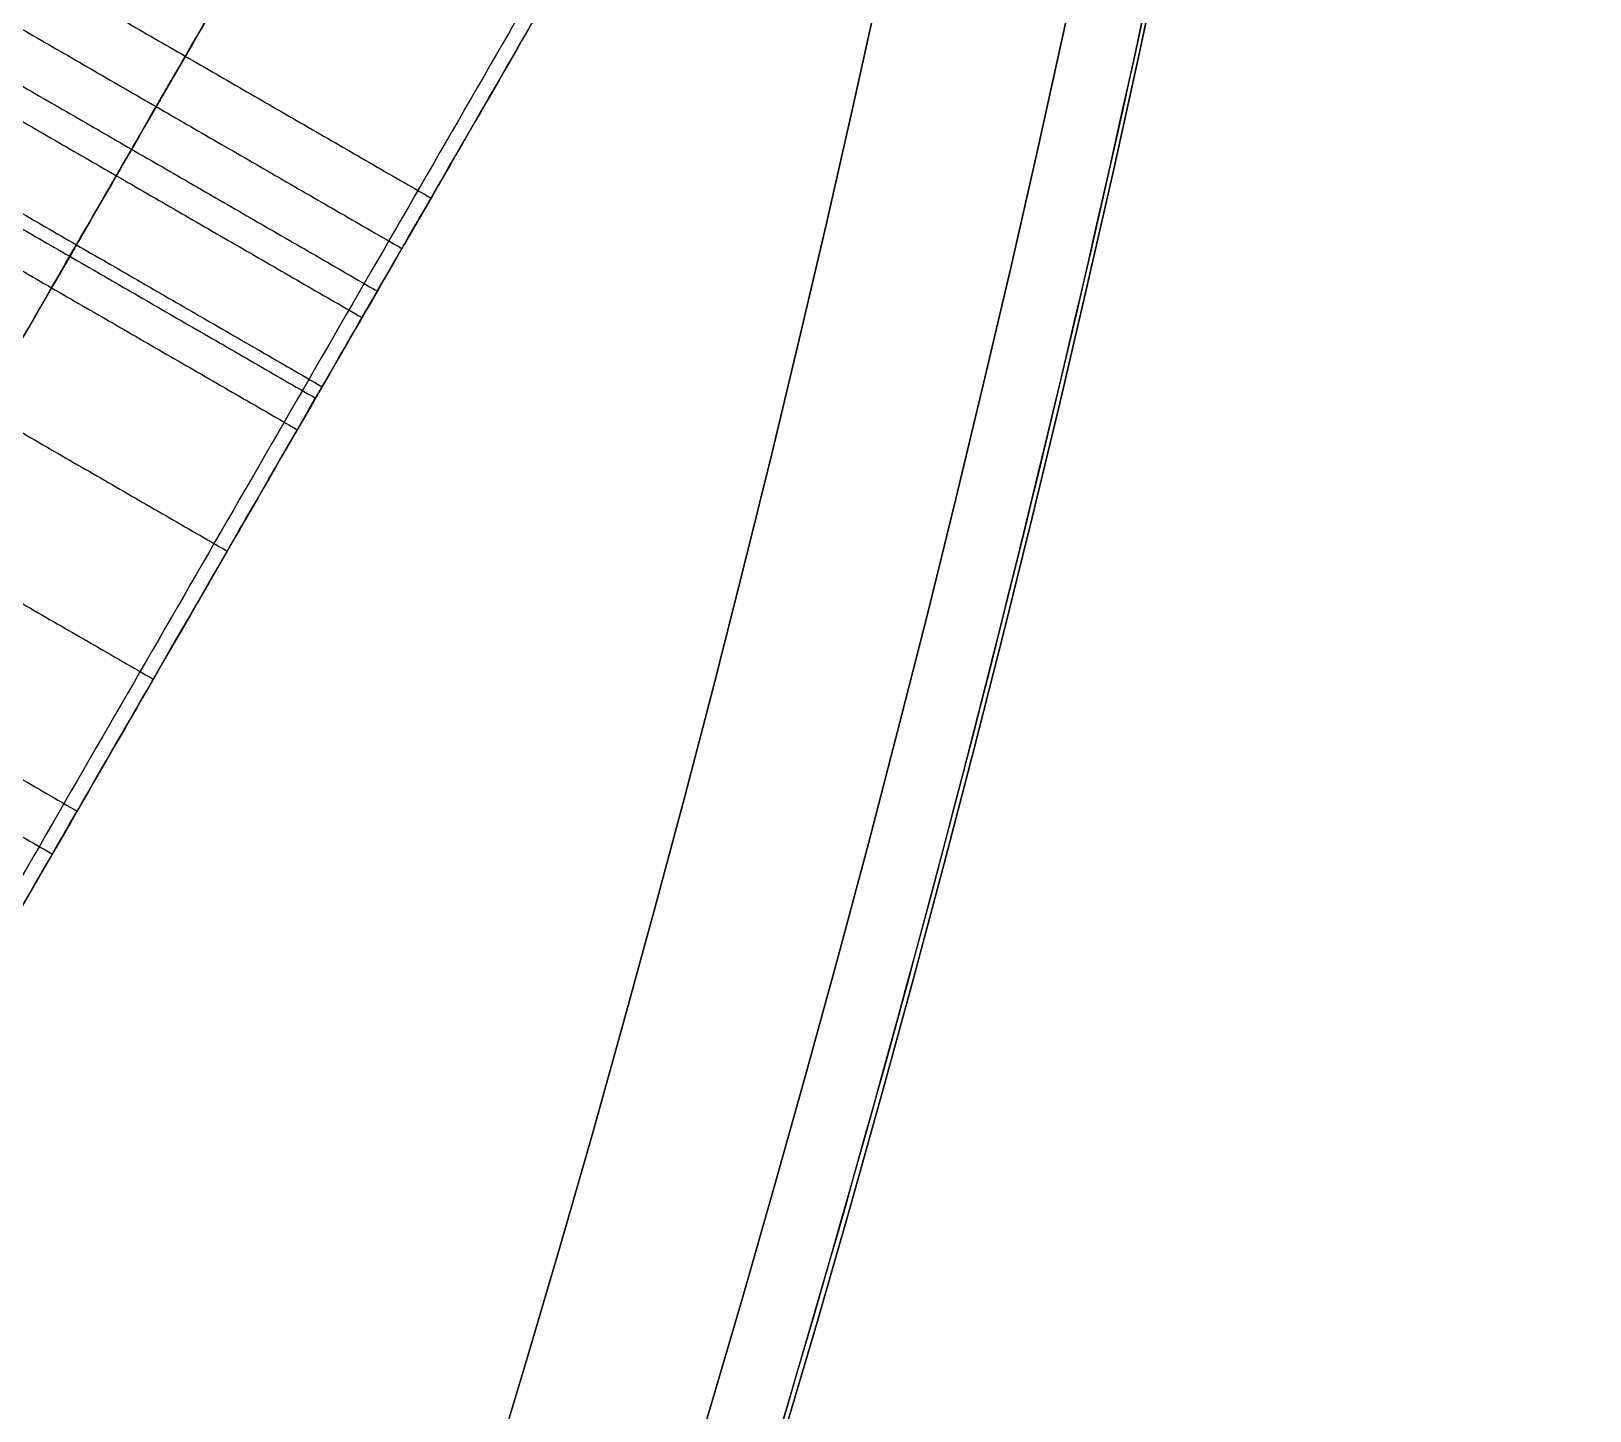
# Model space of a CAD drawing. Header units: millimetres. Extents: x -610 to 610, y -610 to 610.
# Drawn here: x 560.88 to 610.32, y -173.45 to -129.69 of the extents above; entities that cross this region are included whole.
import ezdxf

# ---------------------------------------------------------------- set-up
doc = ezdxf.new("R2010")
doc.units = ezdxf.units.MM
doc.layers.add('base', color=7, linetype='Continuous', true_color=0xffecbc)

msp = doc.modelspace()

# ---------------------------------------------------------------- linework, layer by layer
at = {"layer": 'base'}
msp.add_line((375.539, -477.978, 122.966), (576.67, -129.609, 122.966), dxfattribs=at)
at = {"layer": 'base', "extrusion": (0, 0, -1)}
for centre, radius in [((0, 0, 3.534), 610), ((0, 0, 4.534), 610), ((0, 0, -2.476), 607.51), ((0, 0, 10.545), 607.51), ((0, 0, -4.966), 601.5), ((0, 0, 13.034), 601.5)]:
    msp.add_circle(centre, radius, dxfattribs=at)
at = {"layer": 'base'}
for centre, radius in [((0, 0, 249.466), 610), ((0, 0, 250.466), 610), ((0, 0, 243.455), 607.51), ((0, 0, 256.476), 607.51), ((0, 0, 240.966), 601.5), ((0, 0, 258.966), 601.5)]:
    msp.add_circle(centre, radius, dxfattribs=at)
for points, weights, degree, knots in [([(-495.198, -356.201, -4.034), (-851.399, 138.996, -4.034), (-356.201, 495.198, -4.034), (138.996, 851.399, -4.034), (495.198, 356.201, -4.034), (851.399, -138.996, -4.034), (356.201, -495.198, -4.034), (-138.996, -851.399, -4.034), (-495.198, -356.201, -4.034)], [1, 0.707106781187, 1, 0.707106781187, 1, 0.707106781187, 1, 0.707106781187, 1], 2, [0, 0, 0, 958.185759, 958.185759, 1916.371519, 1916.371519, 2874.557278, 2874.557278, 3832.743037, 3832.743037, 3832.743037]), ([(-610, 0, 249.966), (-610, -610, 249.966), (0, -610, 249.966), (610, -610, 249.966), (610, 0, 249.966), (610, 610, 249.966), (0, 610, 249.966), (-610, 610, 249.966), (-610, 0, 249.966)], [1, 0.707106781187, 1, 0.707106781187, 1, 0.707106781187, 1, 0.707106781187, 1], 2, [0, 0, 0, 958.185759, 958.185759, 1916.371519, 1916.371519, 2874.557278, 2874.557278, 3832.743037, 3832.743037, 3832.743037]), ([(564.067, -133.439, 196.565), (564.913, -131.973, 196.565), (565.577, -130.823, 195.514), (565.77, -130.488, 193.866), (565.964, -130.152, 192.218), (565.604, -130.776, 190.686), (564.847, -132.088, 189.932)], [1, 0.855896171082, 0.855896171082, 1, 0.855896171082, 0.855896171082, 1], 3, [1556.805097, 1556.805097, 1556.805097, 1556.805097, 1561.494842, 1561.494842, 1561.494842, 1566.184588, 1566.184588, 1566.184588, 1566.184588]), ([(571.861, -137.939, 196.565), (572.708, -136.473, 196.565), (573.371, -135.323, 195.514), (573.565, -134.988, 193.866), (573.758, -134.652, 192.218), (573.399, -135.276, 190.686), (572.641, -136.588, 189.932)], [1, 0.855896171082, 0.855896171082, 1, 0.855896171082, 0.855896171082, 1], 3, [1556.805097, 1556.805097, 1556.805097, 1556.805097, 1561.494842, 1561.494842, 1561.494842, 1566.184588, 1566.184588, 1566.184588, 1566.184588])]:
    msp.add_rational_spline(points, weights, degree=degree, knots=knots, dxfattribs=at)
for points, degree in [([(461.246, -383.906, 240.966), (530.676, -193.15, 240.966), (600.106, -2.394, 240.966)], 2), ([(461.246, -383.906, 244.966), (530.676, -193.15, 244.966), (600.106, -2.394, 244.966)], 2), ([(461.246, -383.906, 242.966), (530.676, -193.15, 242.966), (600.106, -2.394, 242.966)], 2), ([(589.707, -106.065, 4.966), (488.208, -281.867, 4.966), (386.708, -457.669, 4.966)], 2), ([(589.707, -106.065, 0.966), (488.208, -281.867, 0.966), (386.708, -457.669, 0.966)], 2), ([(589.707, -106.065, 2.966), (488.208, -281.867, 2.966), (386.708, -457.669, 2.966)], 2), ([(378.82, -436.295, 0.966), (473.096, -273.004, 0.966), (567.372, -109.714, 0.966)], 2), ([(386.615, -440.795, 0.966), (480.89, -277.504, 0.966), (575.166, -114.214, 0.966)], 2), ([(394.409, -445.295, 0.966), (488.685, -282.004, 0.966), (582.96, -118.714, 0.966)], 2), ([(561.082, -120.609, 244.966), (463.098, -290.321, 244.966), (365.115, -460.033, 244.966)], 2), ([(568.876, -125.109, 244.966), (470.893, -294.821, 244.966), (372.909, -464.533, 244.966)], 2), ([(557.976, -125.988, 193.866), (565.77, -130.488, 193.866), (573.565, -134.988, 193.866)], 2), ([(557.052, -127.588, 189.932), (564.847, -132.088, 189.932), (572.641, -136.588, 189.932)], 2), ([(556.273, -128.939, 196.565), (564.067, -133.439, 196.565), (571.861, -137.939, 196.565)], 2), ([(576.67, -129.609, 244.966), (478.687, -299.321, 244.966), (380.703, -469.033, 244.966)], 2), ([(555.788, -129.779, 188.471), (563.582, -134.279, 188.471), (571.376, -138.779, 188.471)], 2), ([(554.523, -131.97, 187.011), (562.317, -136.47, 187.011), (570.111, -140.97, 187.011)], 2), ([(554.523, -131.97, 152.35), (562.317, -136.47, 152.35), (570.111, -140.97, 152.35)], 2), ([(554.523, -131.97, 169.68), (562.317, -136.47, 169.68), (570.111, -140.97, 169.68)], 2), ([(554.312, -132.335, 150.774), (562.106, -136.835, 150.774), (569.9, -141.335, 150.774)], 2), ([(564.847, -132.088, 189.932), (564.003, -133.549, 188.958), (563.16, -135.009, 187.985), (562.317, -136.47, 187.011)], 3), ([(553.735, -133.335, 149.62), (561.529, -137.835, 149.62), (569.323, -142.335, 149.62)], 2), ([(554.544, -149.933, 196.565), (557.718, -144.435, 196.565), (560.892, -138.937, 196.565), (564.067, -133.439, 196.565)], 3), ([(562.317, -136.47, 152.35), (562.317, -136.47, 151.224), (562.017, -136.99, 150.183), (561.529, -137.835, 149.62)], 3), ([(562.317, -136.47, 187.011), (562.317, -136.47, 175.457), (562.317, -136.47, 163.904), (562.317, -136.47, 152.35)], 3), ([(572.641, -136.588, 189.932), (571.798, -138.049, 188.958), (570.954, -139.509, 187.985), (570.111, -140.97, 187.011)], 3), ([(551.511, -137.186, 196.565), (559.305, -141.686, 196.565), (567.099, -146.186, 196.565)], 2), ([(561.529, -137.835, 149.62), (558.483, -143.11, 146.103), (555.437, -148.385, 142.586), (552.392, -153.661, 139.069)], 3), ([(562.338, -154.433, 196.565), (565.512, -148.935, 196.565), (568.687, -143.437, 196.565), (571.861, -137.939, 196.565)], 3), ([(549.166, -141.248, 144.344), (556.96, -145.748, 144.344), (564.754, -150.248, 144.344)], 2), ([(570.111, -140.97, 152.35), (570.111, -140.97, 151.224), (569.811, -141.49, 150.183), (569.323, -142.335, 149.62)], 3), ([(570.111, -140.97, 187.011), (570.111, -140.97, 175.457), (570.111, -140.97, 163.904), (570.111, -140.97, 152.35)], 3), ([(569.323, -142.335, 149.62), (566.277, -147.61, 146.103), (563.232, -152.885, 142.586), (560.186, -158.161, 139.069)], 3), ([(546.749, -145.433, 196.565), (554.544, -149.933, 196.565), (562.338, -154.433, 196.565)], 2), ([(545.964, -146.794, 196.138), (553.758, -151.294, 196.138), (561.552, -155.794, 196.138)], 2)]:
    msp.add_open_spline(points, degree=degree, dxfattribs=at)
for points, degree, knots in [([(373.304, -444.886, 4.966), (452.781, -307.227, 4.966), (532.258, -169.569, 4.966), (552.096, -135.208, 4.966), (571.935, -100.847, 4.966)], 2, [-8133.440248, -8133.440248, -8133.440248, -7815.531176, -7815.531176, -7736.178687, -7736.178687, -7736.178687]), ([(373.304, -444.886, 0.966), (452.781, -307.227, 0.966), (532.258, -169.569, 0.966), (552.096, -135.208, 0.966), (571.935, -100.847, 0.966)], 2, [-8133.440248, -8133.440248, -8133.440248, -7815.531176, -7815.531176, -7736.178687, -7736.178687, -7736.178687]), ([(373.304, -444.886, 2.966), (452.781, -307.227, 2.966), (532.258, -169.569, 2.966), (552.096, -135.208, 2.966), (571.935, -100.847, 2.966)], 2, [-8133.440248, -8133.440248, -8133.440248, -7815.531176, -7815.531176, -7736.178687, -7736.178687, -7736.178687]), ([(552.194, -172.003, 185.332), (555.313, -166.6, 188.934), (558.433, -161.197, 192.536), (561.552, -155.794, 196.138), (561.806, -155.354, 196.432), (562.075, -154.888, 196.565), (562.338, -154.433, 196.565)], 3, [1536.516757, 1536.516757, 1536.516757, 1536.516757, 1537.516757, 1537.516757, 1537.516757, 1537.758456, 1537.758456, 1537.758456, 1537.758456])]:
    msp.add_open_spline(points, degree=degree, knots=knots, dxfattribs=at)

doc.saveas('drawing.dxf')
